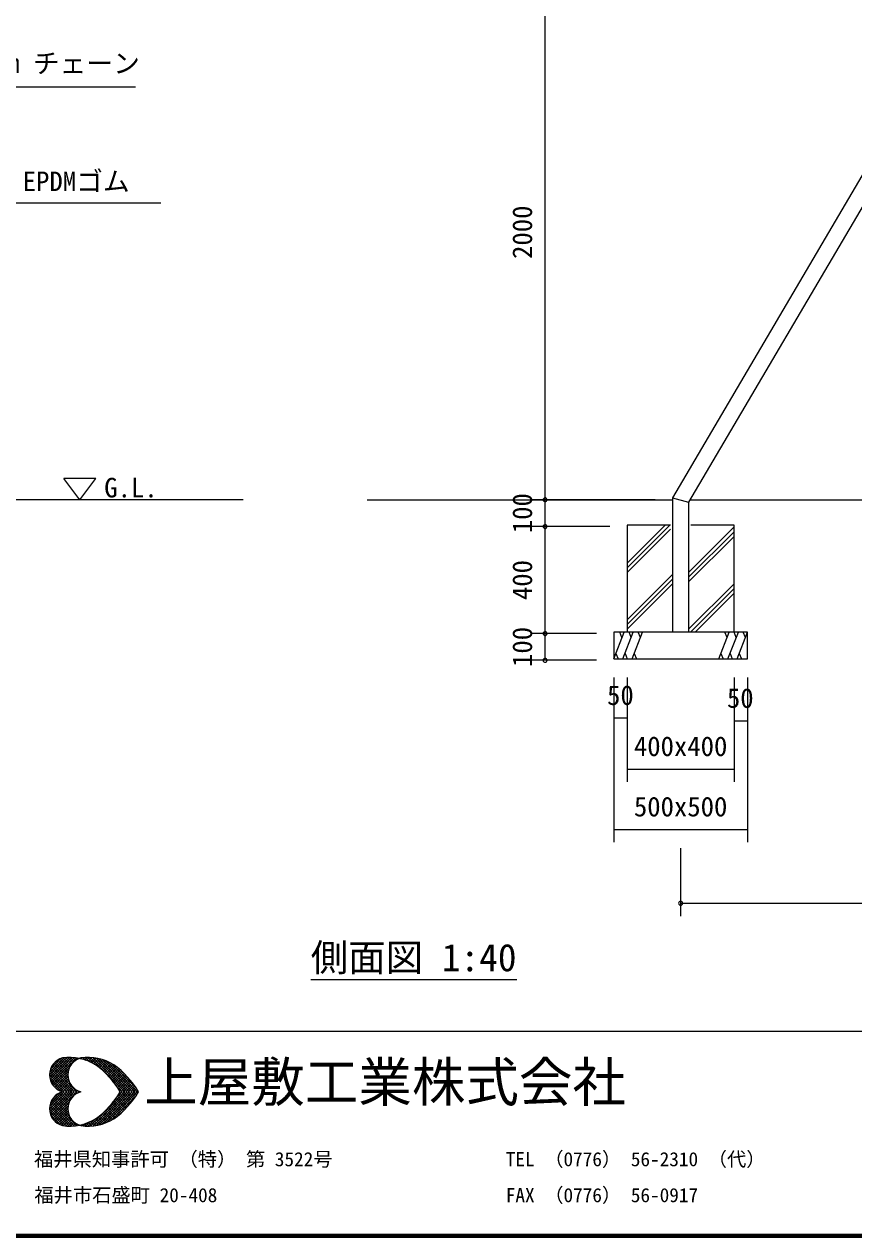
# Model space of a CAD drawing. Units: millimetres at full size, sheet at 1:40, with parts at other scales. Extents: x 600 to 16200, y 600 to 11280.
# Drawn here: x 6196 to 9295, y 600 to 5128 of the extents above; entities that cross this region are included whole.
import ezdxf
from ezdxf.enums import TextEntityAlignment as Align

# ---------------------------------------------------------------- set-up
doc = ezdxf.new("R2010")
doc.units = ezdxf.units.MM
doc.header["$LTSCALE"] = 40
for name, color, linetype, lineweight in [('D-STR', 7, 'Continuous', 13), ('D-STR-DIM\u3000寸法線、寸法値', 7, 'Continuous', 13), ('D-STR-HTXT\u3000旗上げ', 7, 'Continuous', 13), ('D-STR-TXT\u3000文字列', 7, 'Continuous', 13), ('D-STR\u3000構造物外形線', 1, 'Continuous', 25), ('D-TTL', 7, 'Continuous', 70), ('D-TTL-FRAM', 7, 'Continuous', 13), ('D-TTL-TXT', 7, 'Continuous', 13)]:
    doc.layers.add(name, color=color, linetype=linetype, lineweight=lineweight)
doc.styles.add('ＭＳ ゴシック', font='')
doc.styles.get('ＭＳ ゴシック').set_extended_font_data('MS Gothic')

msp = doc.modelspace()

# ---------------------------------------------------------------- linework, layer by layer
at = {"layer": 'D-STR'}
for p, q in [((6464.11, 3430.85), (6344.11, 3430.85)), ((6404.11, 3350.85), (6344.11, 3430.85)), ((6404.11, 3350.85), (6464.11, 3430.85))]:
    msp.add_line(p, q, dxfattribs=at)
at = {"layer": 'D-STR-DIM\u3000寸法線、寸法値'}
for p, q in [((8142.19, 3350.85), (8142.19, 5350.85)), ((8370.41, 3350.85), (8094.19, 3350.85)), ((8553.95, 3350.85), (8094.19, 3350.85)), ((8142.19, 3250.85), (8142.19, 3350.85)), ((8384.46, 3250.85), (8094.19, 3250.85)), ((8384.46, 3250.85), (8094.19, 3250.85)), ((8142.19, 2850.85), (8142.19, 3250.85)), ((8334.46, 2850.85), (8094.19, 2850.85)), ((8334.46, 2850.85), (8094.19, 2850.85)), ((8142.19, 2750.85), (8142.19, 2850.85)), ((8334.46, 2750.85), (8094.19, 2750.85)), ((8398.46, 2686.85), (8398.46, 2070.56)), ((8398.46, 2686.85), (8398.46, 2487.04)), ((8448.46, 2686.85), (8448.46, 2296.16)), ((8448.46, 2686.85), (8448.46, 2487.04)), ((8848.46, 2686.85), (8848.46, 2296.16)), ((8848.46, 2686.85), (8848.46, 2476.26)), ((8898.46, 2686.85), (8898.46, 2070.56)), ((8898.46, 2686.85), (8898.46, 2476.26)), ((8448.46, 2535.04), (8398.46, 2535.04)), ((8848.46, 2524.26), (8898.46, 2524.26)), ((8448.46, 2344.16), (8848.46, 2344.16)), ((8398.46, 2118.56), (8898.46, 2118.56)), ((8648.46, 2049.35), (8648.46, 1794.9)), ((8648.46, 1842.9), (10998.46, 1842.9))]:
    msp.add_line(p, q, dxfattribs=at)
at = {"layer": 'D-STR-DIM\u3000寸法線、寸法値', "lineweight": 0}
for centre, start, end in [((8142.19, 3350.85), 90, 270), ((8142.19, 3350.85), 270, 90), ((8142.19, 3250.85), 90, 270), ((8142.19, 3250.85), 270, 90), ((8142.19, 2850.85), 90, 270), ((8142.19, 2850.85), 90, 270), ((8142.19, 2850.85), 270, 90), ((8142.19, 2850.85), 270, 90), ((8142.19, 2750.85), 90, 270), ((8142.19, 2750.85), 270, 90), ((8648.46, 1842.9), 0, 180), ((8648.46, 1842.9), 180, 0)]:
    msp.add_arc(centre, 7.5, start, end, dxfattribs=at)
at = {"layer": 'D-STR-HTXT\u3000旗上げ'}
for points in [[(4894.82, 4204.07), (5823.39, 4893.83), (6611.33, 4893.83)], [(4899.16, 3802.24), (5827.49, 4460.2), (6706.99, 4460.2)]]:
    msp.add_lwpolyline(points, dxfattribs=at)
at = {"layer": 'D-STR-TXT\u3000文字列'}
msp.add_line((7266.61, 1557.87), (8036.61, 1557.87), dxfattribs=at)
at = {"layer": 'D-STR\u3000構造物外形線'}
for p, q in [((9699.58, 5199.67), (8617.95, 3358.65)), ((9751.74, 5169.03), (8678.45, 3342.19)), ((8617.95, 3358.65), (8678.45, 3342.19)), ((8617.95, 3358.65), (8617.95, 2856.17)), ((7014.57, 3350.85), (1295.02, 3350.85)), ((7477.93, 3350.85), (8617.95, 3350.85)), ((8678.45, 3342.19), (8678.45, 2856.17)), ((8683.54, 3350.85), (8692.7, 3350.85)), ((8692.7, 3350.85), (10963.37, 3350.85)), ((8448.46, 3255.76), (8448.87, 3256.17)), ((8448.46, 3114.34), (8590.29, 3256.17)), ((8448.46, 3096.66), (8607.97, 3256.17)), ((8610.31, 3256.17), (8448.46, 3256.17)), ((8448.46, 3256.17), (8448.46, 2856.17)), ((8448.46, 3078.98), (8610.31, 3240.83)), ((8678.45, 3079.16), (8848.46, 3249.17)), ((8678.45, 3061.49), (8848.46, 3231.49)), ((8848.46, 3256.17), (8686.61, 3256.17)), ((8848.46, 2856.17), (8848.46, 3256.17)), ((8678.45, 3043.81), (8848.46, 3213.82)), ((8448.46, 2902.2), (8617.95, 3071.7)), ((8448.46, 2884.53), (8617.95, 3054.02)), ((8448.46, 2866.85), (8617.95, 3036.34)), ((8678.45, 2867.03), (8848.46, 3037.04)), ((8685.26, 2856.17), (8848.46, 3019.36)), ((8702.94, 2856.17), (8848.46, 3001.68)), ((8898.46, 2856.17), (8398.46, 2856.17)), ((8398.46, 2856.17), (8398.46, 2756.17)), ((8398.46, 2756.17), (8437.36, 2856.17)), ((8429.34, 2835.56), (8421.33, 2856.17)), ((8432.77, 2756.17), (8471.66, 2856.17)), ((8463.65, 2835.56), (8455.64, 2856.17)), ((8467.07, 2756.17), (8505.97, 2856.17)), ((8497.96, 2835.56), (8489.94, 2856.17)), ((8790.94, 2756.17), (8829.84, 2856.17)), ((8821.83, 2835.56), (8813.82, 2856.17)), ((8825.25, 2756.17), (8864.15, 2856.17)), ((8856.14, 2835.56), (8848.12, 2856.17)), ((8859.56, 2756.17), (8898.46, 2856.17)), ((8890.44, 2835.56), (8882.43, 2856.17)), ((8898.46, 2756.17), (8898.46, 2856.17)), ((8406.47, 2776.77), (8414.49, 2756.17)), ((8440.78, 2776.77), (8448.79, 2756.17)), ((8475.09, 2776.77), (8483.1, 2756.17)), ((8798.96, 2776.77), (8806.97, 2756.17)), ((8833.27, 2776.77), (8841.28, 2756.17)), ((8867.57, 2776.77), (8875.59, 2756.17)), ((8398.46, 2756.17), (8898.46, 2756.17))]:
    msp.add_line(p, q, dxfattribs=at)
at = {"layer": 'D-TTL'}
msp.add_lwpolyline([(600, 600), (600, 11280), (16200, 11280), (16200, 600)], close=True, dxfattribs=at)
at = {"layer": 'D-TTL-FRAM'}
msp.add_line((600, 1364.88), (16200, 1364.88), dxfattribs=at)
at = {"layer": 'D-TTL-TXT'}
for p, q in [((6290.79, 1201.56), (6354.95, 1265.73)), ((6291.62, 1192.4), (6364.95, 1265.73)), ((6291.62, 1211.56), (6344.95, 1264.89)), ((6293.29, 1184.9), (6374.12, 1265.73)), ((6294.96, 1177.4), (6382.45, 1264.89)), ((6295.79, 1224.89), (6331.62, 1261.56)), ((6295.79, 1225.73), (6383.29, 1138.23)), ((6298.29, 1171.56), (6391.62, 1264.06)), ((6299.12, 1231.56), (6392.45, 1138.23)), ((6301.62, 1238.23), (6364.12, 1176.56)), ((6301.62, 1164.9), (6365.79, 1229.06)), ((6306.62, 1243.23), (6359.95, 1189.9)), ((6310.79, 1248.23), (6359.12, 1199.9)), ((6315.79, 1252.39), (6359.12, 1209.06)), ((6321.62, 1255.73), (6360.79, 1216.56)), ((6327.45, 1259.89), (6363.29, 1224.06)), ((6334.12, 1262.39), (6365.79, 1230.73)), ((6341.62, 1264.89), (6369.12, 1236.56)), ((6349.95, 1265.73), (6373.29, 1241.56)), ((6359.12, 1265.73), (6377.45, 1247.39)), ((6368.29, 1265.73), (6382.45, 1251.56)), ((6378.29, 1265.73), (6388.29, 1255.73)), ((6388.29, 1264.89), (6394.12, 1259.06)), ((6396.62, 1259.89), (6399.12, 1263.23)), ((6399.95, 1262.39), (6400.79, 1262.39)), ((6406.62, 1261.56), (6410.79, 1264.89)), ((6407.45, 1264.89), (6411.62, 1259.89)), ((6414.12, 1259.06), (6420.79, 1265.73)), ((6416.62, 1264.89), (6425.79, 1255.73)), ((6421.62, 1257.39), (6430.79, 1265.73)), ((6425.79, 1264.89), (6439.95, 1250.73)), ((6429.12, 1254.89), (6439.95, 1265.73)), ((6434.95, 1265.73), (6459.12, 1240.73)), ((6435.79, 1252.39), (6449.12, 1265.73)), ((6442.45, 1249.06), (6457.45, 1264.06)), ((6444.12, 1264.89), (6571.62, 1138.23)), ((6448.29, 1245.73), (6464.95, 1263.23)), ((6454.12, 1264.89), (6580.78, 1138.23)), ((6454.95, 1243.23), (6473.28, 1261.56)), ((6460.79, 1239.06), (6480.78, 1259.89)), ((6464.95, 1263.23), (6589.95, 1138.23)), ((6465.78, 1235.73), (6488.28, 1257.39)), ((6471.62, 1231.56), (6495.78, 1255.73)), ((6476.62, 1261.56), (6599.95, 1138.23)), ((6476.62, 1227.39), (6502.45, 1252.39)), ((6482.45, 1223.23), (6509.12, 1249.89)), ((6487.45, 1219.06), (6514.95, 1247.39)), ((6489.95, 1257.39), (6609.11, 1138.23)), ((6492.45, 1214.9), (6521.62, 1244.06)), ((6496.62, 1209.9), (6527.45, 1240.73)), ((6501.62, 1205.73), (6533.28, 1236.56)), ((6504.12, 1252.39), (6618.28, 1138.23)), ((6506.62, 1200.73), (6538.28, 1233.23)), ((6510.78, 1195.73), (6544.12, 1229.06)), ((6515.78, 1190.73), (6549.12, 1224.06)), ((6522.45, 1243.23), (6614.11, 1152.4)), ((6290.79, 1202.4), (6354.95, 1138.23)), ((6291.62, 1210.73), (6364.95, 1138.23)), ((6291.62, 1191.56), (6345.79, 1138.23)), ((6293.29, 1218.23), (6374.12, 1138.23)), ((6294.96, 1179.9), (6334.12, 1139.9)), ((6305.79, 1159.9), (6360.79, 1214.9)), ((6309.96, 1154.9), (6359.12, 1204.06)), ((6314.96, 1150.73), (6359.12, 1194.9)), ((6320.79, 1146.56), (6361.62, 1187.4)), ((6326.62, 1143.23), (6363.29, 1179.9)), ((6519.95, 1185.73), (6554.12, 1219.9)), ((6524.12, 1180.73), (6559.12, 1215.73)), ((6528.28, 1175.73), (6564.12, 1211.56)), ((6532.45, 1170.73), (6569.12, 1206.56)), ((6536.62, 1164.9), (6574.12, 1201.56)), ((6540.78, 1159.9), (6578.28, 1197.4)), ((6544.12, 1154.06), (6582.45, 1192.4)), ((6548.28, 1148.23), (6587.45, 1187.4)), ((6551.62, 1142.4), (6591.62, 1182.4)), ((6556.62, 1138.23), (6595.78, 1177.4)), ((6560.78, 1214.9), (6583.28, 1191.56)), ((6290.79, 1073.23), (6354.95, 1137.4)), ((6291.62, 1064.9), (6364.95, 1137.4)), ((6291.62, 1084.06), (6345.79, 1137.4)), ((6293.29, 1057.4), (6374.12, 1137.4)), ((6294.96, 1095.73), (6334.12, 1135.73)), ((6295.79, 1049.9), (6383.29, 1137.4)), ((6299.12, 1044.07), (6392.45, 1137.4)), ((6326.62, 1132.4), (6363.29, 1095.73)), ((6333.29, 1139.9), (6365.79, 1173.23)), ((6333.29, 1135.73), (6365.79, 1102.4)), ((6339.95, 1138.23), (6369.12, 1166.56)), ((6339.95, 1137.4), (6369.12, 1109.06)), ((6349.95, 1138.23), (6373.29, 1161.56)), ((6349.95, 1137.4), (6373.29, 1114.06)), ((6359.12, 1138.23), (6377.45, 1156.56)), ((6359.12, 1137.4), (6377.45, 1119.06)), ((6368.29, 1138.23), (6381.62, 1151.56)), ((6368.29, 1137.4), (6381.62, 1124.06)), ((6377.45, 1138.23), (6387.45, 1147.4)), ((6377.45, 1137.4), (6387.45, 1128.23)), ((6387.45, 1138.23), (6393.29, 1144.06)), ((6387.45, 1137.4), (6393.29, 1131.56)), ((6396.62, 1138.23), (6399.95, 1140.73)), ((6396.62, 1137.4), (6399.95, 1134.9)), ((6399.12, 1140.73), (6402.45, 1138.23)), ((6399.12, 1134.9), (6402.45, 1137.4)), ((6405.79, 1138.23), (6406.62, 1138.23)), ((6405.79, 1137.4), (6406.62, 1137.4)), ((6444.12, 1010.73), (6571.62, 1137.4)), ((6454.12, 1010.73), (6580.78, 1137.4)), ((6464.95, 1012.4), (6589.95, 1137.4)), ((6476.62, 1014.07), (6599.95, 1137.4)), ((6489.95, 1018.23), (6609.11, 1137.4)), ((6504.12, 1023.23), (6618.28, 1137.4)), ((6540.78, 1159.06), (6561.62, 1138.23)), ((6540.78, 1116.56), (6561.62, 1137.4)), ((6551.62, 1133.23), (6591.62, 1093.23)), ((6556.62, 1137.4), (6595.78, 1098.23)), ((6565.78, 1138.23), (6599.95, 1171.56)), ((6565.78, 1137.4), (6599.95, 1104.06)), ((6575.78, 1138.23), (6604.12, 1166.56)), ((6575.78, 1137.4), (6604.12, 1109.06)), ((6584.95, 1138.23), (6608.28, 1160.73)), ((6584.95, 1137.4), (6608.28, 1114.9)), ((6594.12, 1138.23), (6611.61, 1155.73)), ((6594.12, 1137.4), (6611.61, 1119.9)), ((6603.28, 1138.23), (6615.78, 1149.9)), ((6603.28, 1137.4), (6615.78, 1125.73)), ((6613.28, 1138.23), (6619.11, 1144.06)), ((6613.28, 1137.4), (6619.11, 1131.56)), ((6622.45, 1138.23), (6623.28, 1138.23)), ((6622.45, 1137.4), (6623.28, 1137.4)), ((6293.29, 1090.73), (6374.12, 1009.9)), ((6294.96, 1098.23), (6382.45, 1010.73)), ((6298.29, 1104.06), (6391.62, 1011.57)), ((6301.62, 1110.73), (6365.79, 1046.57)), ((6301.62, 1037.4), (6364.12, 1099.06)), ((6305.79, 1115.73), (6360.79, 1060.73)), ((6309.96, 1120.73), (6359.12, 1071.57)), ((6314.96, 1124.9), (6359.12, 1080.73)), ((6320.79, 1129.06), (6361.62, 1088.23)), ((6519.95, 1089.9), (6554.12, 1055.73)), ((6522.45, 1032.4), (6614.11, 1123.23)), ((6524.12, 1094.9), (6559.12, 1059.9)), ((6528.28, 1099.9), (6564.12, 1064.07)), ((6532.45, 1104.9), (6569.12, 1069.07)), ((6536.62, 1110.73), (6574.12, 1074.07)), ((6540.78, 1115.73), (6578.28, 1078.23)), ((6544.12, 1121.56), (6582.45, 1083.23)), ((6548.28, 1127.4), (6587.45, 1088.23)), ((6290.79, 1074.07), (6354.95, 1009.9)), ((6291.62, 1083.23), (6364.95, 1009.9)), ((6291.62, 1064.07), (6344.95, 1010.73)), ((6295.79, 1050.73), (6331.62, 1014.07)), ((6306.62, 1032.4), (6359.95, 1085.73)), ((6310.79, 1027.4), (6359.12, 1075.73)), ((6315.79, 1023.23), (6359.12, 1066.57)), ((6321.62, 1019.9), (6360.79, 1059.07)), ((6327.45, 1015.73), (6363.29, 1051.57)), ((6334.12, 1013.23), (6365.79, 1044.9)), ((6471.62, 1044.07), (6495.78, 1019.9)), ((6476.62, 1048.23), (6502.45, 1023.23)), ((6482.45, 1052.4), (6509.12, 1025.73)), ((6487.45, 1056.57), (6514.95, 1028.23)), ((6492.45, 1060.73), (6521.62, 1031.57)), ((6496.62, 1065.73), (6527.45, 1034.9)), ((6501.62, 1069.9), (6533.28, 1039.07)), ((6506.62, 1074.9), (6538.28, 1042.4)), ((6510.78, 1079.9), (6544.12, 1046.57)), ((6515.78, 1084.9), (6549.12, 1051.57)), ((6560.78, 1060.73), (6583.28, 1084.06)), ((6341.62, 1010.73), (6369.12, 1039.07)), ((6349.95, 1009.9), (6373.29, 1034.07)), ((6359.12, 1009.9), (6377.45, 1028.23)), ((6368.29, 1009.9), (6382.45, 1024.07)), ((6378.29, 1009.9), (6388.29, 1019.9)), ((6388.29, 1010.73), (6394.12, 1016.57)), ((6396.62, 1015.73), (6399.12, 1012.4)), ((6399.95, 1013.23), (6400.79, 1013.23)), ((6406.62, 1014.07), (6410.79, 1010.73)), ((6407.45, 1010.73), (6411.62, 1015.73)), ((6414.12, 1016.57), (6420.79, 1009.9)), ((6416.62, 1010.73), (6425.79, 1019.9)), ((6421.62, 1018.23), (6430.79, 1009.9)), ((6425.79, 1010.73), (6439.95, 1024.9)), ((6429.12, 1020.73), (6439.95, 1009.9)), ((6434.95, 1009.9), (6459.12, 1034.9)), ((6435.79, 1023.23), (6449.12, 1009.9)), ((6442.45, 1026.57), (6457.45, 1011.57)), ((6448.29, 1029.9), (6464.95, 1012.4)), ((6454.95, 1032.4), (6473.28, 1014.07)), ((6460.79, 1036.57), (6480.78, 1015.73)), ((6465.78, 1039.9), (6488.28, 1018.23))]:
    msp.add_line(p, q, dxfattribs=at)
for centre, radius, start, end in [((6356.44, 1201.38), 65.57, 105.2024, 254.7976), ((6364.74, 1078.44), 187.96, 58.71735, 97.79751), ((6424.91, 1201.38), 65.57, 105.2024, 254.7976), ((6433.21, 1078.44), 187.96, 58.71735, 97.79751), ((6267.99, 967.68), 333.81, 30.69974, 54.3922), ((6336.46, 967.68), 333.81, 30.69974, 54.3922), ((6356.44, 1074.83), 65.57, 105.2024, 254.7976), ((6424.91, 1074.83), 65.57, 105.2024, 254.7976), ((6267.99, 1308.53), 333.81, 305.6078, 329.30026), ((6336.46, 1308.53), 333.81, 305.6078, 329.30026), ((6364.74, 1197.77), 187.96, 262.20249, 301.28265), ((6433.21, 1197.77), 187.96, 262.20249, 301.28265)]:
    msp.add_arc(centre, radius, start, end, dxfattribs=at)

# ---------------------------------------------------------------- texts
at = {"layer": 'D-STR-DIM\u3000寸法線、寸法値', "style": 'ＭＳ ゴシック'}
for s, p in [('2000', (8056.68, 4350.85)), ('100', (8056.68, 3300.85)), ('400', (8056.68, 3050.85)), ('100', (8056.68, 2800.85))]:
    msp.add_text(s, height=73.31, rotation=90, dxfattribs=at).set_placement(p, align=Align.MIDDLE_CENTER)
for s, p in [('50', (8423.46, 2620.55)), ('50', (8871.3, 2609.77)), ('400x400', (8648.46, 2429.67)), ('500x500', (8648.46, 2204.07))]:
    msp.add_text(s, height=73.31, dxfattribs=at).set_placement(p, align=Align.MIDDLE_CENTER)
at = {"layer": 'D-STR-HTXT\u3000旗上げ', "style": 'ＭＳ ゴシック'}
for s, p in [('8.0mm チェーン', (5929.1, 4923.9)), ('踏板 EPDMゴム', (5940.65, 4482.56))]:
    msp.add_text(s, height=73.31, dxfattribs=at).set_placement(p, align=Align.BOTTOM_LEFT)
at = {"layer": 'D-STR-TXT\u3000文字列', "style": 'ＭＳ ゴシック'}
for s, height, p in [('G.L.', 73.31, (6495.07, 3337.65)), ('側面図 1:40', 102.6, (7266.61, 1557.87))]:
    msp.add_text(s, height=height, dxfattribs=at).set_placement(p, align=Align.BOTTOM_LEFT)
at = {"layer": 'D-TTL-TXT', "style": 'ＭＳ ゴシック'}
for s, height, p in [('上屋敷工業株式会社', 146.6, (6644.53, 1057.64)), ('福井県知事許可 （特） 第 3522号', 52.79, (6232.59, 843.96)), ('TEL （0776） 56-2310 （代）', 52.79, (7995.2, 843.96)), ('福井市石盛町 20-408', 52.79, (6234.05, 709.63)), ('FAX （0776） 56-0917', 52.79, (7995.2, 709.63))]:
    msp.add_text(s, height=height, dxfattribs=at).set_placement(p, align=Align.BOTTOM_LEFT)

doc.saveas('drawing.dxf')
